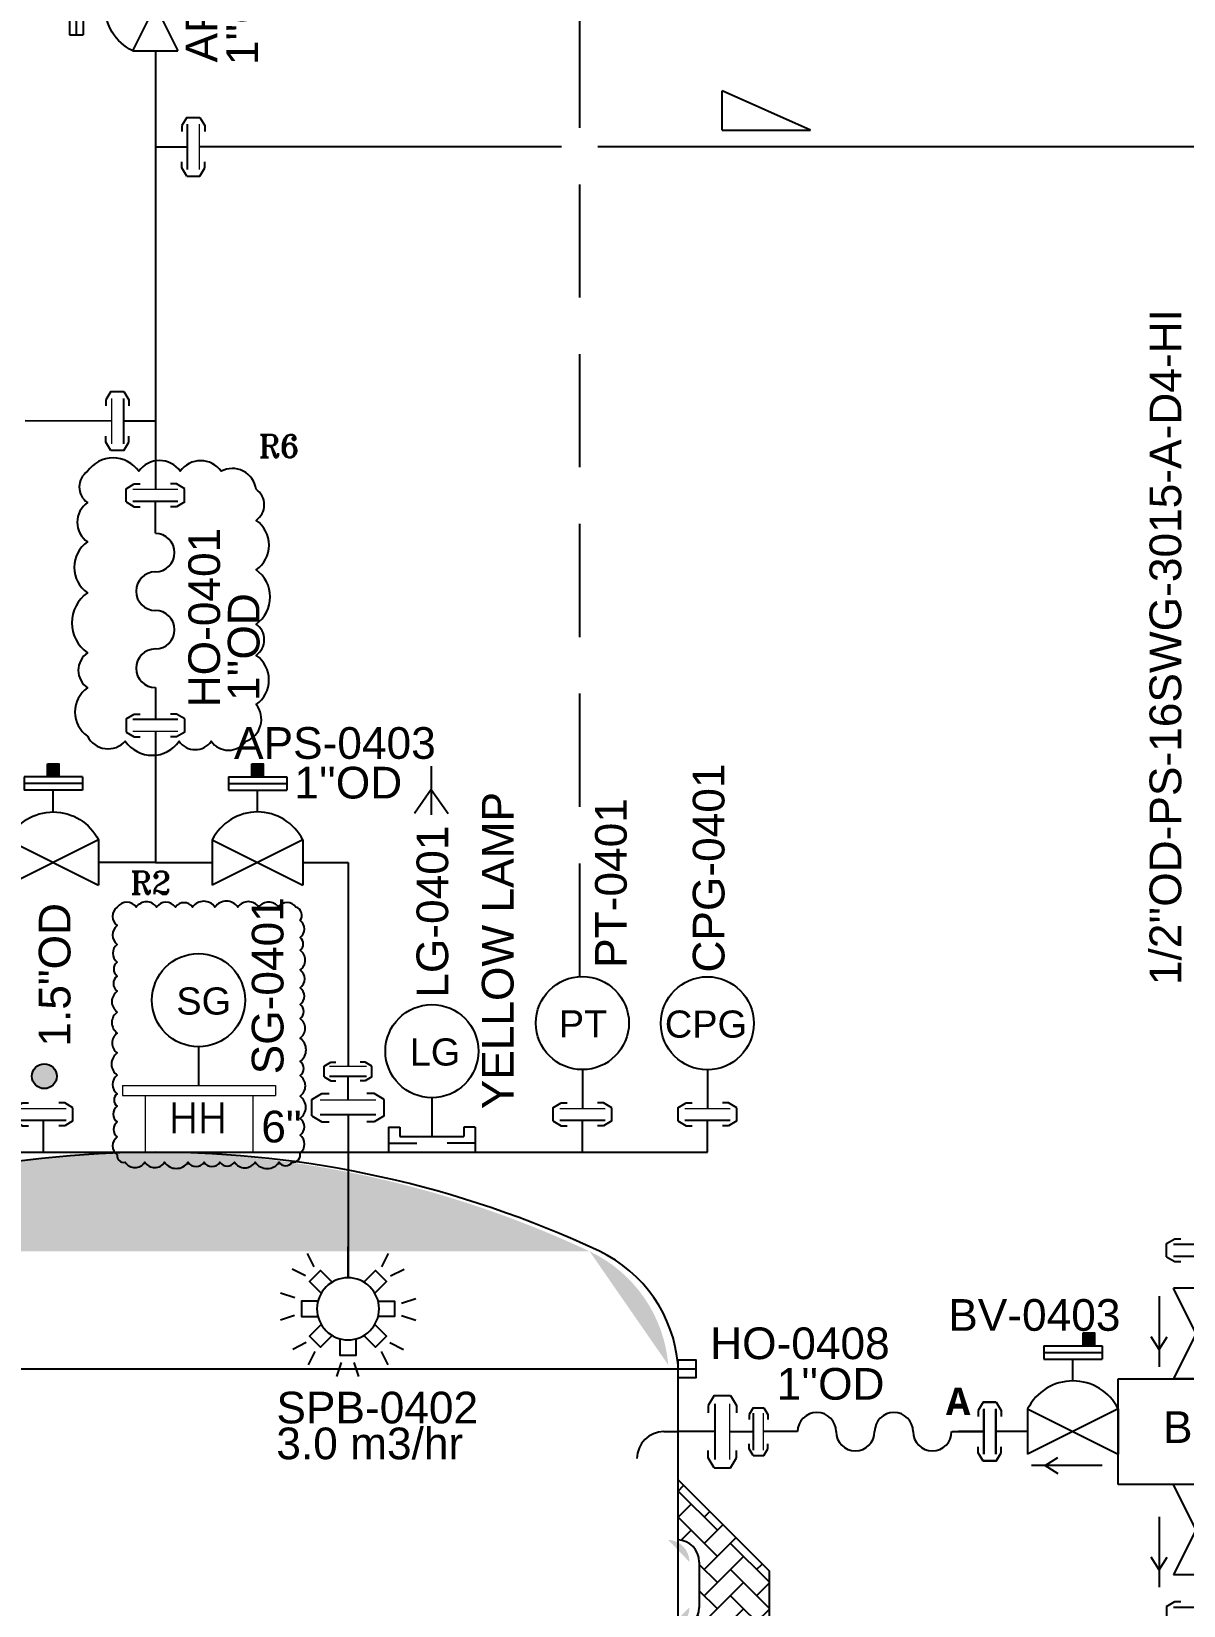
# Model space of a CAD drawing. Header units: millimetres. Extents: x -6754 to 5895, y -4820 to 1016.
# Drawn here: x -1606.6 to -1479.3, y -1649 to -1475.1 of the extents above; entities that cross this region are included whole.
import ezdxf

# ---------------------------------------------------------------- set-up
doc = ezdxf.new("R2010")
doc.units = ezdxf.units.MM
doc.linetypes.add('HIDDEN', pattern=[0.375, 0.25, -0.125])
doc.layers.get('0').update_dxf_attribs({"linetype": 'CONTINUOUS'})
for name, color, linetype in [('A---SIGLD-CONN-EL', 7, 'CONTINUOUS'), ('can_move', 7, 'CONTINUOUS'), ('E---INDID------', 7, 'CONTINUOUS'), ('E---INDID-TEXT-25-35', 2, 'CONTINUOUS'), ('P---MWAYD------', 7, 'CONTINUOUS'), ('P---PEQID------', 7, 'CONTINUOUS'), ('P---PEQID-TEXT-25-35', 2, 'CONTINUOUS'), ('P---PFLGD------', 7, 'CONTINUOUS'), ('P---PHOSD-TEXT-25-35', 2, 'CONTINUOUS'), ('P---PLINB-CHWR045', 7, 'CONTINUOUS'), ('P---PLINB-CIPS114', 7, 'CONTINUOUS'), ('P---PLINB-PRO043', 7, 'CONTINUOUS'), ('P---PLINB-PS098', 7, 'CONTINUOUS'), ('P---PLINB-PS110', 7, 'CONTINUOUS'), ('P---PLINB-PS116', 7, 'CONTINUOUS'), ('P---PLIND-TEXT-25-35', 2, 'CONTINUOUS'), ('P---PVL4D-TEXT-25-35', 2, 'CONTINUOUS'), ('P---PVLSD-TEXT-18-25', 3, 'CONTINUOUS'), ('P---PVLSD-TEXT-25-35', 2, 'CONTINUOUS'), ('P---TANKB-V04', 7, 'CONTINUOUS'), ('VALVE', 6, 'CONTINUOUS')]:
    doc.layers.add(name, color=color, linetype=linetype)
doc.styles.add('ROMANS', font='romans.shx')
doc.styles.add('ROMANT', font='romant.shx')
doc.styles.get("Standard").update_dxf_attribs({"font": 'arial.ttf'})

# ---------------------------------------------------------------- blocks, each defined once
blk = doc.blocks.new('CPG 1')
at = {"color": 0, "linetype": 'ByBlock'}
blk.add_line((2154.07, -1067.18), (2154.07, -1071.45), dxfattribs=at)
blk.add_circle((2154.07, -1062.04), 5.14, dxfattribs=at)
blk.add_text('CPG', height=3, rotation=359.9879, dxfattribs=at).set_placement((2149.37, -1063.63))
blk = doc.blocks.new('phi_158252447930')
at = {"color": 0, "linetype": 'ByBlock'}
blk.add_blockref('CPG 1', (-2154.07, 1071.45), dxfattribs=at)
blk.add_attdef('PLANT_BMK', (1.5, 15.32), '', height=3.2, rotation=90)
at = {"flags": 1}
for tag in ['PHI_CONNECTIONPOINT', 'PHI_INSERTPOINT']:
    blk.add_attdef(tag, (0, 0), '', height=0.1, rotation=269.9879, dxfattribs=at)
blk = doc.blocks.new('rgyjryjyfrjfhjgfgj')
at = {"color": 0, "linetype": 'ByBlock'}
for p, q in [((716.48, 396.87), (717.39, 397.41)), ((717.39, 397.41), (718.05, 397.41)), ((722.07, 397.41), (721.4, 397.41)), ((722.97, 396.87), (722.07, 397.41)), ((722.97, 395.42), (722.97, 396.87)), ((716.48, 395.42), (717.39, 394.88)), ((717.39, 394.88), (718.05, 394.88)), ((722.07, 394.88), (721.4, 394.88)), ((722.97, 395.42), (722.07, 394.88))]:
    blk.add_line(p, q, dxfattribs=at)
at = {"color": 6, "linetype": 'ByBlock'}
blk.add_line((719.73, 391.95), (719.73, 395.48), dxfattribs=at)
at = {"color": 1, "linetype": 'ByBlock', "lineweight": 15}
blk.add_lwpolyline([(717.23, 396.8), (722.23, 396.8)], dxfattribs=at)
at = {"color": 6, "linetype": 'ByBlock'}
blk.add_lwpolyline([(717.23, 395.48), (722.23, 395.48)], dxfattribs=at)
blk = doc.blocks.new('phi_15825218758')
at = {"color": 0, "linetype": 'ByBlock'}
blk.add_line((-3.24, 3.47), (-3.24, 4.92), dxfattribs=at)
blk.add_blockref('rgyjryjyfrjfhjgfgj', (-719.73, -391.95), dxfattribs=at)
at = {"flags": 1}
for p, rotation in [((0, 4.85), 90), ((0, 0), 270)]:
    blk.add_attdef('PHI_CONNECTIONPOINT', p, '', height=0.1, rotation=rotation, dxfattribs=at)
blk = doc.blocks.new('phi_158253606254')
at = {"color": 0, "linetype": 'ByBlock'}
blk.add_line((0, 4.27), (0, 0), dxfattribs=at)
blk.add_circle((0, 9.41), 5.14, dxfattribs=at)
blk.add_text('PT', height=3, rotation=359.9879, dxfattribs=at).set_placement((-2.61, 7.83))
blk.add_attdef('PLANT_BMK', (1.5, 15.32), '', height=3.2, rotation=90)
at = {"flags": 1}
for tag in ['PHI_CONNECTIONPOINT', 'PHI_INSERTPOINT']:
    blk.add_attdef(tag, (0, 0), '', height=0.1, rotation=269.9879, dxfattribs=at)
blk = doc.blocks.new('ADV')
at = {"color": 6}
blk.add_arc((1709.4, 811.99), 5.59, 26.5651, 153.4349, dxfattribs=at)
at = {"layer": 'VALVE'}
for p, q in [((1706.18, 821.46), (1712.63, 821.46)), ((1706.18, 821.46), (1706.18, 819.98)), ((1706.18, 820.72), (1712.63, 820.72)), ((1712.63, 821.46), (1712.63, 819.98)), ((1706.18, 819.98), (1712.63, 819.98)), ((1709.4, 817.58), (1709.4, 819.98)), ((1704.4, 814.49), (1704.4, 809.49)), ((1714.4, 814.49), (1704.4, 809.49)), ((1704.4, 814.49), (1714.4, 809.49)), ((1714.4, 814.49), (1714.4, 809.49))]:
    blk.add_line(p, q, dxfattribs=at)
blk = doc.blocks.new('phi_15863337301')
at = {"color": 0, "linetype": 'ByBlock'}
blk.add_blockref('ADV', (-1709.4, -811.99), dxfattribs=at)
at = {"flags": 1}
blk.add_attdef('PHI_CONNECTIONPOINT', (-5, 0), '', height=0.1, rotation=180, dxfattribs=at)
for tag, p in [('PHI_INSERTPOINT', (0, 0)), ('PHI_CONNECTIONPOINT', (5, 0))]:
    blk.add_attdef(tag, p, '', height=0.1, dxfattribs=at)
for tag, p in [('PRJ_TAG_B', (-8.12, -5.93)), ('DNCALC', (-3.96, -9.44))]:
    blk.add_attdef(tag, p, '', height=2.5)
blk = doc.blocks.new('phi_158624437617')
at = {"color": 0, "linetype": 'ByBlock'}
blk.add_line((-3.24, 3.47), (-3.24, 4.92), dxfattribs=at)
blk.add_blockref('rgyjryjyfrjfhjgfgj', (-719.73, -391.95), dxfattribs=at)
at = {"flags": 1}
for p, rotation in [((0, 4.85), 90), ((0, 0), 270)]:
    blk.add_attdef('PHI_CONNECTIONPOINT', p, '', height=0.1, rotation=rotation, dxfattribs=at)
blk = doc.blocks.new('hhg')
at = {"color": 6}
for centre, start, end in [((385.22, 231.26), 0, 180), ((395.86, 231.26), 0, 180), ((390.54, 231.26), 180, 0), ((401.18, 231.26), 180, 0)]:
    blk.add_arc(centre, 2.66, start, end, dxfattribs=at)
blk = doc.blocks.new('phi_158624461021')
at = {"color": 0, "linetype": 'ByBlock', "xscale": 0.8, "yscale": 0.8, "zscale": 0.8}
blk.add_blockref('hhg', (-306.05, -185.01), dxfattribs=at)
for tag, p, height in [('CODE', (2.57, 8.01), 3.5), ('DN', (4.94, 3.52), 3.5), ('DNCALC', (4.94, 3.52), 2)]:
    blk.add_attdef(tag, p, '', height=height)
at = {"flags": 1}
blk.add_attdef('PHI_CONNECTIONPOINT', (0, 0), '', height=0.08, rotation=180, dxfattribs=at)
blk.add_attdef('PHI_CONNECTIONPOINT', (17.03, 0), '', height=0.08, dxfattribs=at)
blk = doc.blocks.new('jtf')
for p, q in [((183.73, 67.05), (184.47, 67.49)), ((183.73, 65.87), (183.73, 67.05)), ((184.47, 67.49), (185.01, 67.49)), ((188.27, 67.49), (187.73, 67.49)), ((189.01, 67.05), (188.27, 67.49)), ((189.01, 65.87), (189.01, 67.05)), ((183.73, 65.87), (184.47, 65.43)), ((184.47, 65.43), (185.01, 65.43)), ((186.37, 63.29), (186.37, 65.92)), ((188.27, 65.43), (187.73, 65.43)), ((189.01, 65.87), (188.27, 65.43)), ((182.36, 63.37), (183.48, 64.04)), ((182.36, 61.57), (182.36, 63.37)), ((183.48, 64.04), (184.3, 64.04)), ((189.26, 64.04), (188.44, 64.04)), ((190.38, 63.37), (189.26, 64.04)), ((190.38, 61.57), (190.38, 63.37)), ((182.36, 61.57), (183.48, 60.91)), ((183.48, 60.91), (184.3, 60.91)), ((186.37, 61.66), (186.37, 57.54)), ((189.26, 60.91), (188.44, 60.91)), ((190.38, 61.57), (189.26, 60.91))]:
    blk.add_line(p, q)
at = {"color": 6, "lineweight": 15}
for points in [[(184.34, 67), (188.4, 67)], [(183.28, 63.29), (189.46, 63.29)]]:
    blk.add_lwpolyline(points, dxfattribs=at)
at = {"color": 1}
for points in [[(184.34, 65.92), (188.4, 65.92)], [(183.28, 61.66), (189.46, 61.66)]]:
    blk.add_lwpolyline(points, dxfattribs=at)
blk = doc.blocks.new('phi_15862574930')
at = {"color": 0, "linetype": 'ByBlock'}
blk.add_blockref('jtf', (-186.37, -63.29), dxfattribs=at)
at = {"flags": 1}
for p, rotation in [((0, 3.71), 90), ((0, -5.75), 270)]:
    blk.add_attdef('PHI_CONNECTIONPOINT', p, '', height=0.1, rotation=rotation, dxfattribs=at)
for tag, p in [('MPLANT', (3.84, 1.79)), ('CODE', (6.17, -1.71))]:
    blk.add_attdef(tag, p, '', height=2.5)
blk.add_attdef('PHI_INSERTPOINT', (0, 0), '', height=0.1, dxfattribs=at)
blk = doc.blocks.new('2B100D4')
at = {"color": 3}
for points in [[(25.22, 36.77), (25.22, 48.32)], [(12.66, 40.82), (10.14, 45.81)], [(37.78, 40.82), (40.31, 45.81)], [(9.36, 37.55), (4.39, 40)], [(19.36, 35.17), (15.01, 39.51), (10.93, 35.43), (15.27, 31.09)], [(31.09, 35.17), (35.43, 39.51), (39.51, 35.43), (35.17, 31.09)], [(41.09, 37.55), (46.05, 40)], [(45.01, 29.34), (50.33, 31.08)], [(5.31, 27.37), (0, 29.11)], [(14.04, 28.11), (7.9, 28.11), (7.9, 22.33), (14.04, 22.33)], [(36.41, 28.11), (42.55, 28.11), (42.55, 22.33), (36.41, 22.33)], [(5.29, 22.72), (0.04, 20.94)], [(15.27, 19.36), (10.93, 15.01), (15.01, 10.93), (19.36, 15.27)], [(35.17, 19.36), (39.51, 15.01), (35.43, 10.93), (31.09, 15.27)], [(45.16, 22.72), (50.4, 20.94)], [(9.63, 12.66), (4.64, 10.14)], [(22.33, 14.04), (22.33, 7.9), (28.11, 7.9), (28.11, 14.04)], [(40.82, 12.66), (45.81, 10.14)], [(12.89, 9.36), (10.44, 4.39)], [(37.55, 9.36), (40, 4.39)], [(23.07, 5.31), (21.33, 0)], [(27.72, 5.29), (29.5, 0.04)]]:
    blk.add_lwpolyline(points, dxfattribs=at)
blk.add_circle((25.22, 25.22), 11.55, dxfattribs=at)
blk = doc.blocks.new('phi_158253683561')
at = {"color": 0, "linetype": 'ByBlock', "xscale": 0.395994, "yscale": 0.395994, "zscale": 0.395994}
blk.add_blockref('2B100D4', (-9.99, -9.99), dxfattribs=at)
at = {"flags": 1}
blk.add_attdef('PHI_CONNECTIONPOINT', (0, 9.15), '', height=0.1, rotation=90, dxfattribs=at)
blk.add_attdef('PHI_INSERTPOINT', (0, 0), '', height=0.1, dxfattribs=at)
blk.add_attdef('CODE', (-3.68, -15.21), '', height=3)
blk = doc.blocks.new('phi_16766092655')
at = {"color": 0, "linetype": 'ByBlock', "lineweight": 13}
for p, q in [((-8.29, 7.39), (-8.29, 6.28)), ((-8.29, 7.39), (8.62, 7.39)), ((8.62, 7.39), (8.62, 6.28)), ((-5.78, 6.28), (-5.78, 0)), ((6.11, 6.28), (6.11, 0))]:
    blk.add_line(p, q, dxfattribs=at)
blk.add_lwpolyline([(-8.29, 6.28), (8.62, 6.28)], dxfattribs=at)
at = {"color": 0, "linetype": 'ByBlock', "lineweight": 13, "style": 'ROMANS'}
blk.add_text('HH', height=3.41, dxfattribs=at).set_placement((-3.15, 2.1))
at = {"flags": 1}
blk.add_attdef('PHI_CONNECTIONPOINT', (-5.78, 0), '', height=0.1, rotation=180, dxfattribs=at)
for tag in ['PHI_CONNECTIONPOINT', 'PHI_INSERTPOINT']:
    blk.add_attdef(tag, (6.11, 0), '', height=0.1, dxfattribs=at)
blk = doc.blocks.new('DIPLE JACKETED VESSELS')
at = {"linetype": 'ByBlock'}
h = blk.add_hatch(dxfattribs=at)
h.set_pattern_fill('AR-HBONE', color=0, scale=0.020121, style=0)
h.set_pattern_definition([(45, (850689347.6396, 434379032.792), (0, 2.8910109482974), [6.132760338077, -2.044253446026]), (135, (850689349.0851, 434379034.2374), (3e-16, 2.8910109482974), [6.132760338077, -2.044253446026])])
edge = h.paths.add_edge_path()
edge.add_line((-846.73, -1725.95), (-836.67, -1725.95))
edge.add_line((-836.67, -1725.95), (-836.67, -1723.25))
edge.add_arc((-836.59, -1720.81), 2.44, 180.0172, 268.0941, ccw=False)
edge.add_line((-839.03, -1720.81), (-839.03, -1715.8))
edge.add_arc((-836.59, -1715.8), 2.44, 91.9059, 180.0172, ccw=False)
edge.add_line((-836.67, -1713.37), (-836.67, -1709.65))
edge.add_arc((-836.59, -1707.21), 2.44, 180.0172, 268.0941, ccw=False)
edge.add_line((-839.03, -1707.21), (-839.03, -1702.21))
edge.add_arc((-836.59, -1702.21), 2.44, 91.9059, 180.0172, ccw=False)
edge.add_line((-836.67, -1699.77), (-836.67, -1696.05))
edge.add_arc((-836.59, -1693.62), 2.44, 180.0172, 268.0941, ccw=False)
edge.add_line((-839.03, -1693.62), (-839.03, -1688.61))
edge.add_arc((-836.59, -1688.61), 2.44, 91.9059, 180.0172, ccw=False)
edge.add_line((-836.67, -1686.17), (-836.67, -1679.53))
edge.add_line((-836.67, -1679.53), (-846.73, -1689.59))
edge.add_line((-846.73, -1689.59), (-846.73, -1725.95))
h = blk.add_hatch(dxfattribs=at)
h.set_pattern_fill('AR-HBONE', color=0, scale=0.0201206, style=0)
h.paths.add_polyline_path([(-711.11, -1689.59), (-721.16, -1679.54), (-721.16, -1686.17, -0.402562), (-718.82, -1688.61), (-718.82, -1693.62, -0.40271), (-721.16, -1696.05), (-721.16, -1699.77, -0.402562), (-718.82, -1702.2), (-718.82, -1707.21, -0.40271), (-721.16, -1709.65), (-721.16, -1713.37, -0.402562), (-718.82, -1715.8), (-718.82, -1720.81, -0.40271), (-721.16, -1723.25), (-721.16, -1726.96, -0.402562), (-718.82, -1729.4), (-718.82, -1734.41, -0.40271), (-721.16, -1736.84), (-721.16, -1740.56, -0.402562), (-718.82, -1743), (-718.82, -1748.01, -0.40271), (-721.16, -1750.44), (-721.16, -1754.16, -0.402562), (-718.82, -1756.59), (-718.82, -1761.6, -0.40271), (-721.16, -1764.04), (-721.16, -1767.76, -0.40443), (-718.8, -1770.19), (-718.8, -1775.2, -0.404822), (-721.16, -1777.64, -0.026538), (-721.28, -1779.23, -0.404399), (-720, -1782.37), (-721.86, -1787.02, -0.495835), (-725.6, -1788.05, -0.050753), (-727.98, -1789.98, -0.018613), (-728.94, -1790.56, -0.01039), (-729.54, -1790.88, -0.404035), (-730.87, -1793.99), (-735.48, -1795.93, -0.403339), (-738.64, -1794.71, -0.004219), (-740.47, -1795.38, -0.002133), (-741.4, -1795.7, -0.003162), (-742.79, -1796.17), (-736.7, -1804.83, -0.034291), (-733, -1803.44, 0.075492), (-722.23, -1798.36, 0.122495), (-714.08, -1789.35, 0.123519), (-711.11, -1777.48)])
h = blk.add_hatch(dxfattribs=at)
h.set_pattern_fill('AR-HBONE', color=0, scale=0.020121, style=0)
h.set_pattern_definition([(45, (850689347.6552, 434379054.2007), (0, 2.8910109482974), [6.132760338077, -2.044253446026]), (135, (850689349.1007, 434379055.6462), (3e-16, 2.8910109482974), [6.132760338077, -2.044253446026])])
edge = h.paths.add_edge_path()
edge.add_arc((-835.55, -1781.47), 2.44, 113.7652, 201.841, ccw=False)
edge.add_arc((-821.56, -1777.36), 15.09, 180.4721, 187.1417, ccw=False)
edge.add_line((-836.65, -1777.48), (-836.65, -1777.48))
edge.add_line((-836.65, -1777.48), (-846.71, -1777.48))
edge.add_arc((-821.56, -1777.48), 25.15, 180, 243.1534)
edge.add_arc((-817.9, -1771.66), 32, 242.0152, 248.5951)
edge.add_arc((-778.89, -1686.59), 125.55, 246.1876, 249.4688)
edge.add_arc((-778.88, -1686.59), 125.56, 249.4688, 250.3466)
edge.add_line((-821.11, -1804.83), (-815.03, -1796.17))
edge.add_arc((-778.91, -1686.47), 115.49, 248.6089, 251.7749, ccw=False)
edge.add_arc((-790.43, -1717.29), 82.59, 248.2545, 249.6338)
edge.add_arc((-821.38, -1793.69), 2.44, 247.1815, 334.9168, ccw=False)
edge.add_line((-822.33, -1795.93), (-826.95, -1793.99))
edge.add_arc((-826, -1791.74), 2.44, 159.0874, 247.1617, ccw=False)
edge.add_arc((-821.56, -1777.36), 15.09, 243.5832, 244.8587)
edge.add_arc((-778.91, -1686.47), 115.49, 244.8587, 245.3637)
edge.add_arc((-810, -1755.75), 39.57, 239.8881, 244.4657, ccw=False)
edge.add_arc((-821.56, -1777.36), 15.09, 225.1231, 236.7102, ccw=False)
edge.add_arc((-833.69, -1786.11), 2.44, 201.8533, 307.3424, ccw=False)
edge.add_line((-835.95, -1787.02), (-837.82, -1782.37))
at = {"color": 0, "linetype": 'ByBlock'}
for p, q in [((-836.65, -1667.26), (-836.65, -1777.36)), ((-846.73, -1689.59), (-836.67, -1679.53)), ((-846.73, -1689.59), (-846.73, -1725.95)), ((-839.03, -1688.61), (-839.03, -1693.62)), ((-718.82, -1688.61), (-718.82, -1693.62)), ((-839.03, -1702.21), (-839.03, -1707.21)), ((-718.82, -1702.21), (-718.82, -1707.21)), ((-839.03, -1715.8), (-839.03, -1720.81)), ((-718.82, -1715.8), (-718.82, -1720.81)), ((-846.73, -1725.95), (-836.67, -1725.95)), ((-718.82, -1729.4), (-718.82, -1734.41)), ((-718.82, -1743), (-718.82, -1748.01)), ((-718.82, -1756.59), (-718.82, -1761.6)), ((-718.8, -1770.19), (-718.8, -1775.2)), ((-846.71, -1777.48), (-836.65, -1777.48)), ((-837.82, -1782.37), (-835.95, -1787.02)), ((-720, -1782.37), (-721.86, -1787.02)), ((-826.95, -1793.99), (-822.33, -1795.93)), ((-730.87, -1793.99), (-735.48, -1795.93)), ((-815.03, -1796.17), (-821.11, -1804.83)), ((-742.79, -1796.17), (-736.7, -1804.83))]:
    blk.add_line(p, q, dxfattribs=at)
for p, q in [((-721.16, -1777.36), (-721.16, -1666.84)), ((-721.16, -1679.54), (-711.11, -1689.59)), ((-721.16, -1777.36), (-721.16, -1679.54)), ((-711.11, -1689.59), (-711.11, -1777.48)), ((-736.7, -1804.83), (-742.79, -1796.17))]:
    blk.add_line(p, q)
for centre, radius, start, end in [((-778.92, -1758.84), 115.49, 64.8588, 115.1413), ((-821.58, -1667.95), 15.09, 115.1413, 177.3924), ((-736.4, -1668.11), 15.29, 4.782, 64.66), ((-836.59, -1688.61), 2.44, 91.9059, 180.0018), ((-721.26, -1688.61), 2.44, 359.9982, 88.0941), ((-836.59, -1693.62), 2.44, 179.9982, 268.0941), ((-721.26, -1693.62), 2.44, 271.9059, 0.0018), ((-836.59, -1702.21), 2.44, 91.9059, 180.0018), ((-721.26, -1702.21), 2.44, 359.9982, 88.0941), ((-836.59, -1707.21), 2.44, 179.9982, 268.0941), ((-721.26, -1707.21), 2.44, 271.9059, 0.0018), ((-836.59, -1715.8), 2.44, 91.9059, 180.0018), ((-721.26, -1715.8), 2.44, 359.9982, 88.0941), ((-836.59, -1720.81), 2.44, 179.9982, 268.0941), ((-721.26, -1720.81), 2.44, 271.9059, 0.0018), ((-721.26, -1729.4), 2.44, 359.9982, 88.0941), ((-721.26, -1734.41), 2.44, 271.9059, 0.0018), ((-721.26, -1743), 2.44, 359.9982, 88.0941), ((-721.26, -1748.01), 2.44, 271.9059, 0.0018), ((-721.26, -1756.59), 2.44, 359.9982, 88.0941), ((-721.26, -1761.6), 2.44, 271.9059, 0.0018), ((-721.24, -1770.19), 2.44, 359.9982, 88.0941), ((-721.24, -1775.2), 2.44, 271.8434, 0.0018), ((-821.56, -1777.48), 25.15, 180, 244.8587), ((-821.56, -1777.36), 15.09, 180, 244.8587), ((-736.25, -1777.36), 15.09, 295.1412, 0), ((-736.25, -1777.36), 15.09, 295.1413, 0), ((-835.55, -1781.47), 2.44, 113.7652, 201.8611), ((-722.26, -1781.47), 2.44, 338.1389, 66.2348), ((-833.69, -1786.11), 2.44, 201.8575, 307.3424), ((-724.12, -1786.11), 2.44, 232.6576, 338.1425), ((-826, -1791.74), 2.44, 158.3029, 247.1833), ((-731.81, -1791.74), 2.44, 292.8167, 21.6971), ((-778.91, -1686.47), 115.49, 244.8587, 295.1412), ((-821.38, -1793.69), 2.44, 247.1797, 335.046), ((-736.43, -1793.69), 2.44, 204.954, 292.8203), ((-778.89, -1686.59), 125.55, 244.8587, 250.3466)]:
    blk.add_arc(centre, radius, start, end, dxfattribs=at)
for centre, radius, start, end in [((-736.26, -1777.36), 15.1, 340.5716, 355.2711), ((-765.66, -1776.15), 44.52, 356.8399, 358.4412), ((-736.25, -1777.49), 25.14, 331.8398, 0.0056), ((-736.25, -1777.36), 15.1, 324.1467, 340.5654), ((-736.26, -1777.35), 15.1, 314.88, 324.1412), ((-736.25, -1777.36), 15.09, 303.255, 314.8768), ((-736.88, -1776.31), 16.31, 293.3966, 303.0951), ((-736.26, -1777.48), 25.16, 303.9052, 331.8398), ((-757.13, -1739.02), 58.62, 290.8049, 294.2148), ((-778.91, -1686.47), 115.49, 293.3751, 294.8316), ((-778.91, -1686.47), 115.49, 290.4046, 291.6446), ((-778.83, -1686.68), 115.26, 288.2232, 289.4382), ((-778.91, -1686.47), 115.49, 289.4377, 290.4046), ((-744.36, -1765.43), 39.68, 286.6364, 303.9052), ((-724.75, -1831.06), 28.82, 106.6364, 114.4922)]:
    blk.add_arc(centre, radius, start, end)
blk = doc.blocks.new('phi_16778223897')
at = {"color": 0, "linetype": 'ByBlock'}
blk.add_blockref('DIPLE JACKETED VESSELS', (778.92, 1643.35), dxfattribs=at)
at = {"flags": 1}
for tag, p in [('PHI_INSERTPOINT', (0, 0)), ('PHI_CONNECTIONPOINT', (0, 0)), ('PHI_CONNECTIONPOINT', (0.02, -158.61))]:
    blk.add_attdef(tag, p, '', height=0.1, rotation=270, dxfattribs=at)
for tag, p in [('P_NAME', (-9.75, -51.54)), ('USER1', (-6.65, -57.39)), ('USER2', (-6.65, -61.51)), ('USER3', (-6.65, -65.73)), ('USER4', (-6.65, -69.85)), ('CODE', (-6.15, -75.89)), ('CAPACITY_PJ', (-9.43, -80.03))]:
    blk.add_attdef(tag, p, '', height=3.5)
blk = doc.blocks.new('4way')
at = {"layer": 'VALVE', "color": 5}
for p, q in [((1278.58, 1201.46), (1279.48, 1202)), ((1278.58, 1200.01), (1278.58, 1201.46)), ((1279.48, 1202), (1280.15, 1202)), ((1284.16, 1202), (1283.5, 1202)), ((1285.07, 1201.46), (1284.16, 1202)), ((1285.07, 1200.01), (1285.07, 1201.46)), ((1278.58, 1200.01), (1279.48, 1199.47)), ((1281.82, 1196.54), (1281.82, 1200.07)), ((1285.07, 1200.01), (1284.16, 1199.47)), ((1279.48, 1199.47), (1280.15, 1199.47)), ((1284.16, 1199.47), (1283.5, 1199.47)), ((1284.32, 1196.54), (1279.32, 1196.54)), ((1284.32, 1196.54), (1279.32, 1186.54)), ((1284.32, 1186.54), (1279.32, 1196.54)), ((1289.81, 1188.31), (1289.81, 1194.77)), ((1291.29, 1194.77), (1289.81, 1194.77)), ((1290.55, 1188.31), (1290.55, 1194.77)), ((1291.29, 1188.31), (1291.29, 1194.77)), ((1287.41, 1191.54), (1289.81, 1191.54)), ((1264.99, 1190.16), (1271.45, 1190.16)), ((1264.99, 1190.16), (1264.99, 1188.68)), ((1264.99, 1189.42), (1271.45, 1189.42)), ((1271.45, 1190.16), (1271.45, 1188.68)), ((1298.65, 1190.16), (1292.19, 1190.16)), ((1292.19, 1190.16), (1292.19, 1188.68)), ((1298.65, 1189.42), (1292.19, 1189.42)), ((1298.65, 1190.16), (1298.65, 1188.68)), ((1264.99, 1188.68), (1271.45, 1188.68)), ((1268.22, 1186.29), (1268.22, 1188.68)), ((1291.29, 1188.31), (1289.81, 1188.31)), ((1298.65, 1188.68), (1292.19, 1188.68)), ((1295.42, 1186.29), (1295.42, 1188.68)), ((1273.22, 1174.86), (1273.22, 1186.54)), ((1273.22, 1186.54), (1290.42, 1186.54)), ((1284.32, 1186.54), (1279.32, 1186.54)), ((1290.42, 1186.54), (1290.42, 1174.86)), ((1258.3, 1183.94), (1257.76, 1183.04)), ((1257.76, 1183.04), (1257.76, 1182.37)), ((1259.75, 1183.94), (1258.3, 1183.94)), ((1259.75, 1183.94), (1260.29, 1183.04)), ((1260.29, 1183.04), (1260.29, 1182.37)), ((1263.22, 1183.2), (1263.22, 1178.2)), ((1273.22, 1183.2), (1263.22, 1178.2)), ((1263.22, 1183.2), (1273.22, 1178.2)), ((1273.22, 1183.2), (1273.22, 1178.2)), ((1290.42, 1183.2), (1290.42, 1178.2)), ((1290.42, 1183.2), (1300.42, 1178.2)), ((1300.42, 1183.2), (1290.42, 1178.2)), ((1300.42, 1183.2), (1300.42, 1178.2)), ((1303.89, 1183.94), (1303.35, 1183.04)), ((1303.35, 1183.04), (1303.35, 1182.37)), ((1303.89, 1183.94), (1305.34, 1183.94)), ((1305.34, 1183.94), (1305.88, 1183.04)), ((1305.88, 1183.04), (1305.88, 1182.37)), ((1263.22, 1180.7), (1259.69, 1180.7)), ((1300.42, 1180.7), (1303.96, 1180.7)), ((1257.76, 1178.36), (1257.76, 1179.02)), ((1260.29, 1178.36), (1260.29, 1179.02)), ((1303.35, 1178.36), (1303.35, 1179.02)), ((1305.88, 1178.36), (1305.88, 1179.02)), ((1258.3, 1177.45), (1257.76, 1178.36)), ((1259.75, 1177.45), (1258.3, 1177.45)), ((1259.75, 1177.45), (1260.29, 1178.36)), ((1303.89, 1177.45), (1303.35, 1178.36)), ((1303.89, 1177.45), (1305.34, 1177.45)), ((1305.34, 1177.45), (1305.88, 1178.36)), ((1290.42, 1174.86), (1273.22, 1174.86)), ((1284.32, 1174.86), (1279.32, 1174.86)), ((1284.32, 1164.86), (1279.32, 1174.86)), ((1284.32, 1174.86), (1279.32, 1164.86)), ((1289.81, 1173.09), (1289.81, 1166.63)), ((1291.29, 1173.09), (1289.81, 1173.09)), ((1290.55, 1173.09), (1290.55, 1166.63)), ((1291.29, 1173.09), (1291.29, 1166.63)), ((1287.41, 1169.86), (1289.81, 1169.86)), ((1291.29, 1166.63), (1289.81, 1166.63)), ((1284.32, 1164.86), (1279.32, 1164.86)), ((1281.82, 1164.86), (1281.82, 1161.32)), ((1278.58, 1161.39), (1279.48, 1161.93)), ((1279.48, 1161.93), (1280.15, 1161.93)), ((1284.16, 1161.93), (1283.5, 1161.93)), ((1285.07, 1161.39), (1284.16, 1161.93)), ((1278.58, 1161.39), (1278.58, 1159.94)), ((1278.58, 1159.94), (1279.48, 1159.4)), ((1285.07, 1159.94), (1284.16, 1159.4)), ((1285.07, 1161.39), (1285.07, 1159.94)), ((1279.48, 1159.4), (1280.15, 1159.4)), ((1284.16, 1159.4), (1283.5, 1159.4))]:
    blk.add_line(p, q, dxfattribs=at)
for points in [[(1279.32, 1201.39), (1284.32, 1201.39)], [(1279.32, 1200.07), (1284.32, 1200.07)], [(1258.37, 1183.2), (1258.37, 1178.2)], [(1259.69, 1183.2), (1259.69, 1178.2)], [(1303.96, 1183.2), (1303.96, 1178.2)], [(1305.28, 1183.2), (1305.28, 1178.2)], [(1279.32, 1161.32), (1284.32, 1161.32)], [(1279.32, 1160), (1284.32, 1160)]]:
    blk.add_lwpolyline(points, dxfattribs=at)
for centre, start, end in [((1281.82, 1191.54), 296.5651, 63.4349), ((1268.22, 1180.7), 26.5651, 153.4349), ((1295.42, 1180.7), 26.5651, 153.4349), ((1281.82, 1169.86), 296.5651, 63.4349)]:
    blk.add_arc(centre, 5.59, start, end, dxfattribs=at)
blk = doc.blocks.new('phi_16763073450')
at = {"color": 0, "linetype": 'ByBlock'}
blk.add_line((-23.45, -20.69), (-26.25, -20.69), dxfattribs=at)
blk.add_blockref('4way', (-1281.82, -1201.39), dxfattribs=at)
at = {"flags": 1}
for p in [(0, 0), (0, -41.39)]:
    blk.add_attdef('PHI_CONNECTIONPOINT', p, '', height=0.1, rotation=270, dxfattribs=at)
for tag, p, height in [('P_NAME', (-12.2, -21.94), 3), ('CODE', (-20.27, -30.54), 3.5), ('DNCALC', (-23.64, -34.7), 3.5)]:
    blk.add_attdef(tag, p, '', height=height)
for tag, p in [('PHI_CONNECTIONPOINT', (-23.45, -20.69)), ('PHI_CONNECTIONPOINT', (23.45, -20.69)), ('PHI_INSERTPOINT', (23.45, -20.69))]:
    blk.add_attdef(tag, p, '', height=0.1, dxfattribs=at)
blk = doc.blocks.new('vdv')
at = {"layer": 'VALVE'}
for p, q in [((180.81, 66.58), (180.81, 63.12)), ((180.81, 66.58), (182.38, 66.58)), ((182.38, 66.58), (182.38, 65.31)), ((182.38, 65.31), (191.2, 65.31)), ((191.2, 66.58), (191.2, 65.31)), ((192.77, 66.58), (191.2, 66.58)), ((192.77, 66.58), (192.77, 63.12)), ((180.81, 64.35), (184.71, 64.35)), ((180.81, 63.12), (192.77, 63.12)), ((192.77, 64.35), (188.88, 64.35))]:
    blk.add_line(p, q, dxfattribs=at)
blk = doc.blocks.new('phi_158252559339')
at = {"color": 0, "linetype": 'ByBlock'}
blk.add_blockref('vdv', (-186.79, -65.31), dxfattribs=at)
for tag, p in [('MPLANT', (1.75, 10.39)), ('CODE', (4.08, 6.89)), ('DN', (5.19, 3.78))]:
    blk.add_attdef(tag, p, '', height=2.5)
at = {"flags": 1}
for p, rotation in [((0, 0, 2.5), 90), ((0, -2.19), 270)]:
    blk.add_attdef('PHI_CONNECTIONPOINT', p, '', height=0.1, rotation=rotation, dxfattribs=at)
blk.add_attdef('PHI_INSERTPOINT', (0, 0), '', height=0.1, dxfattribs=at)
blk = doc.blocks.new('phi_16763051257')
at = {"color": 0, "linetype": 'ByBlock'}
blk.add_line((0, 4.27), (0, 0), dxfattribs=at)
blk.add_circle((0, 9.41), 5.14, dxfattribs=at)
blk.add_text('LG', height=3, dxfattribs=at).set_placement((-2.45, 7.82))
at = {"color": 7}
blk.add_attdef('DEVICE', (1.8, 15.31), '', height=3.5, rotation=90, dxfattribs=at)
at = {"flags": 1}
for tag in ['PHI_CONNECTIONPOINT', 'PHI_INSERTPOINT']:
    blk.add_attdef(tag, (0, 0), '', height=0.1, rotation=270, dxfattribs=at)
blk = doc.blocks.new('A$C66D9105F')
at = {"color": 5}
for p, q in [((0, 0), (0, 4.35)), ((9.77, 0), (0, 4.35)), ((0, 0), (9.77, 0))]:
    blk.add_line(p, q, dxfattribs=at)
blk = doc.blocks.new('phi_16765199690')
at = {"color": 0, "linetype": 'ByBlock'}
blk.add_blockref('ADV', (-1709.4, -811.99), dxfattribs=at)
at = {"flags": 1}
blk.add_attdef('PHI_CONNECTIONPOINT', (-5, 0), '', height=0.1, rotation=180, dxfattribs=at)
for tag, p in [('PHI_INSERTPOINT', (0, 0)), ('PHI_CONNECTIONPOINT', (5, 0))]:
    blk.add_attdef(tag, p, '', height=0.1, dxfattribs=at)
at = {"color": 7}
for tag, p in [('PRJ_TAG_B', (-12.54, -6.47)), ('DNCALC', (-8.39, -11.88))]:
    blk.add_attdef(tag, p, '', height=3.5, dxfattribs=at)
blk = doc.blocks.new('phi_16763051035')
at = {"color": 0, "linetype": 'ByBlock'}
blk.add_line((0, 4.27), (0, 0), dxfattribs=at)
blk.add_circle((0, 9.41), 5.14, dxfattribs=at)
blk.add_text('SG', height=3, dxfattribs=at).set_placement((-2.45, 7.82))
at = {"color": 7}
blk.add_attdef('DEVICE', (1.49, 15.52), '', height=3.5, rotation=90, dxfattribs=at)
at = {"flags": 1}
for tag in ['PHI_CONNECTIONPOINT', 'PHI_INSERTPOINT']:
    blk.add_attdef(tag, (0, 0), '', height=0.1, rotation=270, dxfattribs=at)

msp = doc.modelspace()

# ---------------------------------------------------------------- hatches: boundary and pattern name
h = msp.add_hatch(color=1)
h.dxf.hatch_style = 1
h.paths.add_polyline_path([(-1603.55, -1557.43), (-1603.55, -1555.98), (-1604.79, -1555.98), (-1604.79, -1557.43)])
h = msp.add_hatch(color=1)
h.dxf.hatch_style = 1
h.paths.add_polyline_path([(-1580.98, -1557.43), (-1580.98, -1555.98), (-1582.22, -1555.98), (-1582.22, -1557.43)])
h = msp.add_hatch(color=256)
h.dxf.hatch_style = 1
h.paths.add_polyline_path([(-1606.53, -1590.49, 1), (-1603.8, -1590.49, 1)])
h = msp.add_hatch(color=1)
h.dxf.hatch_style = 1
h.paths.add_polyline_path([(-1584.74, -1690.76, 1), (-1601.39, -1690.76, 1)])
h.paths.add_polyline_path([(-1612.04, -1668.14), (-1545.07, -1668.14), (-1545.07, -1659.88), (-1612.04, -1659.88)], flags=9)
h.paths.add_polyline_path([(-1611.18, -1661.75), (-1578.1, -1661.75), (-1578.1, -1653.49), (-1611.18, -1653.49)], flags=9)
h.paths.add_polyline_path([(-1611.18, -1656.38), (-1577.13, -1656.38), (-1577.13, -1648.12), (-1611.18, -1648.12)], flags=9)
h.paths.add_polyline_path([(-1598.76, -1694.09), (-1586.18, -1694.09), (-1586.18, -1687.66), (-1598.76, -1687.66)], flags=24)
h.paths.add_polyline_path([(-1631.55, -1647.55), (-1545.85, -1647.55), (-1545.85, -1641.25), (-1631.55, -1641.25)], flags=9)
edge = h.paths.add_edge_path()
edge.add_arc((-1593.96, -1642), 115.49, 244.8587, 295.1412)
edge = h.paths.add_edge_path()
edge.add_arc((-1551.3, -1732.89), 15.09, 295.1412, 360)
edge = h.paths.add_edge_path()
edge.add_arc((-1636.62, -1732.89), 15.09, 180, 244.8587)
edge = h.paths.add_edge_path()
edge.add_line((-1651.71, -1622.8), (-1651.71, -1732.89))
edge = h.paths.add_edge_path()
edge.add_line((-1661.78, -1645.12), (-1661.78, -1681.49))
edge = h.paths.add_edge_path()
edge.add_line((-1661.78, -1645.12), (-1651.72, -1635.06))
edge = h.paths.add_edge_path()
edge.add_line((-1661.78, -1681.49), (-1651.72, -1681.49))
edge = h.paths.add_edge_path()
edge.add_arc((-1651.64, -1644.14), 2.44, 91.9059, 180.0018)
edge = h.paths.add_edge_path()
edge.add_line((-1654.08, -1644.14), (-1654.08, -1649.15))
edge = h.paths.add_edge_path()
edge.add_arc((-1651.64, -1649.15), 2.44, 179.9982, 268.0941)
edge = h.paths.add_edge_path()
edge.add_arc((-1651.64, -1657.74), 2.44, 91.9059, 180.0018)
edge = h.paths.add_edge_path()
edge.add_line((-1654.08, -1657.74), (-1654.08, -1662.75))
edge = h.paths.add_edge_path()
edge.add_arc((-1651.64, -1662.75), 2.44, 179.9982, 268.0941)
edge = h.paths.add_edge_path()
edge.add_arc((-1651.64, -1671.34), 2.44, 91.9059, 180.0018)
edge = h.paths.add_edge_path()
edge.add_line((-1654.08, -1671.34), (-1654.08, -1676.35))
edge = h.paths.add_edge_path()
edge.add_arc((-1651.64, -1676.35), 2.44, 179.9982, 268.0941)
edge = h.paths.add_edge_path()
edge.add_arc((-1593.94, -1642.13), 125.55, 244.8587, 250.3466)
edge = h.paths.add_edge_path()
edge.add_line((-1630.08, -1751.7), (-1636.17, -1760.37))
edge = h.paths.add_edge_path()
edge.add_arc((-1636.61, -1733.02), 25.15, 180, 244.8587)
edge = h.paths.add_edge_path(flags=16)
edge.add_arc((-1650.61, -1737), 2.44, 113.7652, 201.8611)
edge = h.paths.add_edge_path(flags=16)
edge.add_line((-1652.87, -1737.91), (-1651.01, -1742.56))
edge = h.paths.add_edge_path(flags=16)
edge.add_arc((-1648.74, -1741.65), 2.44, 201.8575, 307.3424)
edge = h.paths.add_edge_path()
edge.add_arc((-1641.05, -1747.28), 2.44, 158.3029, 247.1833)
edge = h.paths.add_edge_path(flags=17)
edge.add_line((-1642, -1749.53), (-1637.38, -1751.47))
edge = h.paths.add_edge_path(flags=17)
edge.add_arc((-1636.44, -1749.22), 2.44, 247.1797, 335.046)
edge = h.paths.add_edge_path()
edge.add_line((-1661.76, -1733.02), (-1651.71, -1733.02))
edge = h.paths.add_edge_path()
edge.add_arc((-1593.98, -1714.38), 115.49, 64.8588, 115.1413)
edge = h.paths.add_edge_path()
edge.add_arc((-1551.45, -1623.65), 15.29, 4.782, 64.66)
edge = h.paths.add_edge_path()
edge.add_arc((-1636.63, -1623.49), 15.09, 115.1413, 177.3924)
edge = h.paths.add_edge_path()
edge.add_line((-1536.21, -1732.89), (-1536.21, -1622.37))
edge = h.paths.add_edge_path()
edge.add_line((-1526.17, -1645.12), (-1526.17, -1692.49))
edge = h.paths.add_edge_path()
edge.add_line((-1526.17, -1645.12), (-1536.23, -1635.06))
edge = h.paths.add_edge_path()
edge.add_line((-1526.17, -1692.49), (-1536.23, -1692.49))
edge = h.paths.add_edge_path()
edge.add_arc((-1536.31, -1644.14), 2.44, 359.9982, 448.0941)
edge = h.paths.add_edge_path()
edge.add_line((-1533.87, -1644.14), (-1533.87, -1649.15))
edge = h.paths.add_edge_path()
edge.add_arc((-1536.31, -1649.15), 2.44, 271.9059, 360.0018)
edge = h.paths.add_edge_path()
edge.add_arc((-1536.31, -1657.74), 2.44, 359.9982, 448.0941)
edge = h.paths.add_edge_path()
edge.add_line((-1533.87, -1657.74), (-1533.87, -1662.75))
edge = h.paths.add_edge_path()
edge.add_arc((-1536.31, -1662.75), 2.44, 271.9059, 360.0018)
edge = h.paths.add_edge_path()
edge.add_arc((-1536.31, -1671.34), 2.44, 359.9982, 448.0941)
edge = h.paths.add_edge_path()
edge.add_line((-1533.87, -1671.34), (-1533.87, -1676.35))
edge = h.paths.add_edge_path()
edge.add_arc((-1536.31, -1676.35), 2.44, 271.9059, 360.0018)
edge = h.paths.add_edge_path()
edge.add_arc((-1536.31, -1684.94), 2.44, 359.9982, 448.0941)
edge = h.paths.add_edge_path()
edge.add_line((-1533.87, -1684.94), (-1533.87, -1689.95))
edge = h.paths.add_edge_path()
edge.add_arc((-1536.31, -1689.95), 2.44, 271.9059, 360.0018)
h = msp.add_hatch(color=1)
h.dxf.hatch_style = 1
h.paths.add_polyline_path([(-1489.13, -1620.29), (-1489.13, -1618.84), (-1490.36, -1618.84), (-1490.36, -1620.29)])

# ---------------------------------------------------------------- linework, layer by layer
for p, q in [((-1562.4, -1556.25), (-1562.4, -1561.6)), ((-1562.4, -1558.82), (-1564.27, -1561.48)), ((-1562.4, -1558.82), (-1560.53, -1561.48)), ((-1683.62, -1598.89), (-1531.89, -1598.89)), ((-1571.6, -1598.89), (-1571.6, -1612.75)), ((-1536.69, -1629.75), (-1535.15, -1629.75))]:
    msp.add_line(p, q)
at = {"color": 8}
msp.add_line((-1652.59, -1622.8), (-1533.15, -1622.8), dxfattribs=at)
at = {"color": 6}
msp.add_line((-1521.92, -1629.75), (-1525.7, -1629.75), dxfattribs=at)
at = {"color": 1}
for points in [[(-1600.39, -1523.67, 0.520567), (-1600.39, -1527.13, 0.520567), (-1600.39, -1531.46, 0.520567), (-1600.39, -1537.1, 0.520567), (-1600.39, -1543.71, 0.520567), (-1600.39, -1547.59, 0.520567), (-1600.39, -1552.93, 0.520567), (-1596.21, -1553.49, 0.520567), (-1590.26, -1553.49, 0.520567), (-1586.71, -1553.49, 0.520567), (-1582.9, -1553.49, 0.520567), (-1581.75, -1549.43, 0.520567), (-1581.75, -1544, 0.520567), (-1581.75, -1540.54, 0.520567), (-1581.75, -1534.56, 0.520567), (-1581.75, -1529.09, 0.520567), (-1581.75, -1525.65, 0.520567), (-1585.63, -1523.67, 0.520567), (-1590.13, -1523.67, 0.520567), (-1594.72, -1523.67, 0.520567)], [(-1597.09, -1571.81, 0.520567), (-1597.09, -1573.85, 0.520567), (-1597.09, -1575.93, 0.520567), (-1597.09, -1577.88, 0.520567), (-1597.09, -1579.42, 0.520567), (-1597.09, -1581.1, 0.520567), (-1597.09, -1583.4, 0.520567), (-1597.09, -1585.72, 0.520567), (-1597.09, -1587.92, 0.520567), (-1597.09, -1590.38, 0.520567), (-1597.09, -1592.42, 0.520567), (-1597.09, -1593.81, 0.520567), (-1597.09, -1595.54, 0.520567), (-1597.09, -1597.2, 0.520567), (-1597.09, -1599.18, 0.520567), (-1596.23, -1600, 0.520567), (-1594.04, -1600, 0.520567), (-1591.86, -1600, 0.520567), (-1589.27, -1600, 0.520567), (-1587.51, -1600, 0.520567), (-1585.75, -1600, 0.520567), (-1584.16, -1600, 0.520567), (-1581.85, -1600, 0.520567), (-1579.21, -1600, 0.520567), (-1577.79, -1600, 0.520567), (-1576.9, -1598.96, 0.520567), (-1576.9, -1597.01, 0.520567), (-1576.9, -1595.15, 0.520567), (-1576.9, -1592.7, 0.520567), (-1576.9, -1590.42, 0.520567), (-1576.9, -1588.86, 0.520567), (-1576.9, -1586.29, 0.520567), (-1576.9, -1584.12, 0.520567), (-1576.9, -1582.58, 0.520567), (-1576.9, -1580.72, 0.520567), (-1576.9, -1578.75, 0.520567), (-1576.9, -1576.57, 0.520567), (-1576.9, -1575.18, 0.520567), (-1576.9, -1573.3, 0.520567), (-1577.36, -1571.81, 0.520567), (-1579.28, -1571.81, 0.520567), (-1581.45, -1571.81, 0.520567), (-1583.77, -1571.81, 0.520567), (-1586.3, -1571.81, 0.520567), (-1588.78, -1571.81, 0.520567), (-1590.67, -1571.81, 0.520567), (-1592.76, -1571.81, 0.520567), (-1594.99, -1571.81, 0.520567)]]:
    msp.add_lwpolyline(points, format="xyb", close=True, dxfattribs=at)
for points in [[(-1604.79, -1555.98), (-1603.55, -1555.98), (-1603.55, -1557.43), (-1604.79, -1557.43)], [(-1582.22, -1555.98), (-1580.98, -1555.98), (-1580.98, -1557.43), (-1582.22, -1557.43)], [(-1490.36, -1618.84), (-1489.13, -1618.84), (-1489.13, -1620.29), (-1490.36, -1620.29)]]:
    msp.add_lwpolyline(points, close=True, dxfattribs=at)
msp.add_lwpolyline([(-1535.12, -1621.82), (-1533.15, -1621.82), (-1533.15, -1623.79), (-1535.12, -1623.79)], close=True)
msp.add_circle((-1605.16, -1590.49), 1.37)
msp.add_arc((-1536.69, -1632.73), 2.98, 90, 180)
at = {"layer": 'A---SIGLD-CONN-EL', "color": 7, "linetype": 'HIDDEN', "ltscale": 50}
msp.add_lwpolyline([(-1546, -1579.48), (-1546, -1328.73)], dxfattribs=at)
at = {"layer": 'can_move'}
for p, q in [((-1481.98, -1614.79), (-1481.98, -1622.58)), ((-1481.98, -1620.67), (-1482.86, -1619.27)), ((-1481.98, -1620.67), (-1481.1, -1619.27)), ((-1494.56, -1633.49), (-1493.17, -1632.61)), ((-1488.27, -1633.49), (-1496.06, -1633.49)), ((-1494.56, -1633.49), (-1493.17, -1634.37)), ((-1481.98, -1639.15), (-1481.98, -1646.93)), ((-1481.98, -1645.02), (-1482.86, -1643.63)), ((-1481.98, -1645.02), (-1481.1, -1643.63))]:
    msp.add_line(p, q, dxfattribs=at)
at = {"layer": 'P---PLINB-CIPS114', "color": 62, "linetype": 'Continuous', "ltscale": 0.1}
msp.add_lwpolyline([(-1597.74, -1518.12), (-1607.28, -1518.11)], dxfattribs=at)
at = {"layer": 'P---PLINB-PS098', "color": 32, "linetype": 'Continuous', "ltscale": 0.1}
for points in [[(-1548, -1487.82), (-1588.03, -1487.82)], [(-1477.9, -1487.82), (-1544, -1487.82)]]:
    msp.add_lwpolyline(points, dxfattribs=at)
at = {"layer": 'P---PLINB-PS110', "color": 32, "linetype": 'Continuous', "ltscale": 0.1}
for points in [[(-1592.89, -1477.22), (-1592.89, -1487.82)], [(-1592.89, -1477.22), (-1592.89, -1518.12)], [(-1592.89, -1487.82), (-1592.89, -1518.12)], [(-1592.89, -1518.12), (-1592.89, -1525.67)], [(-1592.89, -1552.4), (-1592.89, -1566.89)], [(-1592.89, -1566.89), (-1599.17, -1566.89)]]:
    msp.add_lwpolyline(points, dxfattribs=at)
at = {"layer": 'P---PLINB-PS116', "color": 32, "linetype": 'Continuous', "ltscale": 0.1}
for points in [[(-1592.89, -1566.89), (-1586.6, -1566.89)], [(-1576.6, -1566.89), (-1571.6, -1566.89)], [(-1571.6, -1566.89), (-1571.6, -1589.43)]]:
    msp.add_lwpolyline(points, dxfattribs=at)

# ---------------------------------------------------------------- block references
msp.add_blockref('A$C66D9105F', (-1530.27, -1486))
at = {"layer": 'E---INDID------'}
ref = msp.add_blockref('phi_158252447930', (-1531.89, -1594.05), dxfattribs=at)
ref.add_attrib('PLANT_BMK', 'CPG-0401', (-1530, -1579.04), dxfattribs={"layer": 'E---INDID-TEXT-25-35', "color": 7, "height": 3.5, "rotation": 90})
ref = msp.add_blockref('phi_158253606254', (-1545.7, -1594.03), dxfattribs=at)
ref.add_attrib('PLANT_BMK', 'PT-0401', (-1540.8, -1578.52), dxfattribs={"layer": 'E---INDID-TEXT-25-35', "color": 7, "height": 3.5, "rotation": 90})
ref = msp.add_blockref('phi_16763051257', (-1562.33, -1597.13, 2), dxfattribs=at)
ref.add_attrib('DEVICE', 'LG-0401', (-1560.53, -1581.82, 2), dxfattribs={"layer": 'E---INDID-TEXT-25-35', "color": 7, "height": 3.5, "rotation": 90})
ref = msp.add_blockref('phi_16763051035', (-1588.12, -1591.5, 2), dxfattribs=at)
ref.add_attrib('DEVICE', 'SG-0401', (-1578.73, -1590.28, 2), dxfattribs={"layer": 'E---INDID-TEXT-25-35', "color": 7, "height": 3.5, "rotation": 90})
at = {"layer": 'P---MWAYD------'}
msp.add_blockref('phi_16766092655', (-1588.24, -1598.89), dxfattribs=at)
at = {"layer": 'P---PEQID------'}
ref = msp.add_blockref('phi_158253683561', (-1571.6, -1616.18), dxfattribs=dict(at, xscale=-0.75, yscale=0.75, zscale=0.75))
ref.add_attrib('CODE', 'SPB-0402', (-1579.51, -1628.84), dxfattribs={"layer": 'P---PEQID-TEXT-25-35', "color": 7, "height": 3.5})
at = {"layer": 'P---PFLGD------'}
for p in [(-1605.24, -1598.89), (-1545.7, -1598.89), (-1531.89, -1598.89)]:
    msp.add_blockref('phi_15825218758', p, dxfattribs=at)
at = {"layer": 'P---PFLGD------', "xscale": 0.8000000000000002, "yscale": 0.8000000000000002, "zscale": 0.8000000000000002}
msp.add_blockref('phi_158252559339', (-1562.33, -1597.13), dxfattribs=at)
at = {"layer": 'P---PLINB-CHWR045'}
ref = msp.add_blockref('phi_158624461021', (-1521.92, -1629.75), dxfattribs=at)
ref.add_attrib('DN', "1''OD", (-1524.24, -1626.22), dxfattribs={"layer": 'P---PHOSD-TEXT-25-35', "color": 7, "height": 3.5})
ref.add_attrib('CODE', 'HO-0408', (-1531.58, -1621.74), dxfattribs={"layer": 'P---PHOSD-TEXT-25-35', "color": 7, "height": 3.5})
at = {"layer": 'P---PLINB-CHWR045', "xscale": -1, "rotation": 270}
msp.add_blockref('phi_158624437617', (-1504.89, -1629.75), dxfattribs=at)
at = {"layer": 'P---PLINB-PRO043'}
ref = msp.add_blockref('phi_16763073450', (-1477.9, -1609.05), dxfattribs=at)
ref.add_attrib('CODE', 'BV-0403', (-1505.27, -1618.61), dxfattribs={"layer": 'P---PVL4D-TEXT-25-35', "color": 7, "height": 3.5})
ref.add_attrib('P_NAME', 'B.V', (-1481.54, -1631), dxfattribs={"layer": 'P---PVL4D-TEXT-25-35', "color": 7, "height": 3.5})
at = {"layer": 'P---PLINB-PRO043', "xscale": -1}
for name, p, rotation in [('phi_15862574930', (-1529.41, -1629.75), 270), ('phi_15825218758', (-1496.5, -1629.75), 90)]:
    msp.add_blockref(name, p, dxfattribs=dict(at, rotation=rotation))
at = {"layer": 'P---PLINB-PS110'}
for name, p, rotation in [('phi_15825218758', (-1592.89, -1487.82), 270), ('phi_158624437617', (-1592.89, -1547.55), 180)]:
    msp.add_blockref(name, p, dxfattribs=dict(at, rotation=rotation))
at = {"layer": 'P---PLINB-PS110', "xscale": -1, "rotation": 90}
msp.add_blockref('phi_15825218758', (-1592.89, -1518.12), dxfattribs=at)
at = {"layer": 'P---PLINB-PS110', "xscale": -1}
msp.add_blockref('phi_158624437617', (-1592.89, -1530.52), dxfattribs=at)
at = {"layer": 'P---PLINB-PS110'}
ref = msp.add_blockref('phi_158624461021', (-1592.89, -1547.55), dxfattribs=dict(at, rotation=90))
ref.add_attrib('DN', "1''OD", (-1581.38, -1549.05), dxfattribs={"layer": 'P---PHOSD-TEXT-25-35', "color": 7, "height": 3.5, "rotation": 90})
ref.add_attrib('CODE', 'HO-0401', (-1585.74, -1549.74), dxfattribs={"layer": 'P---PHOSD-TEXT-25-35', "color": 7, "height": 3.5, "rotation": 90})
at = {"layer": 'P---PLINB-PS116', "xscale": -1}
msp.add_blockref('phi_15862574930', (-1571.6, -1593.14), dxfattribs=at)
at = {"layer": 'P---TANKB-V04', "extrusion": (-4.68864e-32, 1.22465e-16, -1)}
ref = msp.add_blockref('phi_16765199690', (1592.89, -1472.22), dxfattribs=dict(at, rotation=270))
ref.add_attrib('DNCALC', "1''OD", (-1581.53, -1478.81), dxfattribs={"layer": 'P---PVLSD-TEXT-25-35', "color": 7, "height": 3.5, "rotation": 90})
ref.add_attrib('PRJ_TAG_B', 'APS-0405', (-1586.04, -1478.51), dxfattribs={"layer": 'P---PVLSD-TEXT-25-35', "color": 7, "height": 3.5, "rotation": 90})
at = {"layer": 'P---TANKB-V04'}
ref = msp.add_blockref('phi_15863337301', (-1581.6, -1566.89), dxfattribs=dict(at, zscale=-1))
ref.add_attrib('DNCALC', "1''OD", (-1577.53, -1559.81), dxfattribs={"layer": 'P---PVLSD-TEXT-18-25', "color": 7, "height": 3.5})
ref.add_attrib('PRJ_TAG_B', 'APS-0403', (-1584.19, -1555.43), dxfattribs={"layer": 'P---PVLSD-TEXT-18-25', "color": 7, "height": 3.5})
at = {"layer": 'P---TANKB-V04', "extrusion": (1.22465e-16, -4.89859e-16, -1)}
ref = msp.add_blockref('phi_15863337301', (1604.17, -1566.89), dxfattribs=at)
ref.add_attrib('DNCALC', "1''OD", (-1623.21, -1566.33), dxfattribs={"layer": 'P---PVLSD-TEXT-18-25', "color": 7, "height": 3.5})
ref.add_attrib('PRJ_TAG_B', 'APS-0402', (-1630.83, -1561.62), dxfattribs={"layer": 'P---PVLSD-TEXT-18-25', "color": 7, "height": 3.5})
at = {"layer": 'P---TANKB-V04'}
msp.add_blockref('phi_16778223897', (-1592.89, -1598.89), dxfattribs=at)

# ---------------------------------------------------------------- texts
at = {"attachment_point": 1}
for s, width, gutter_width, heights, insert, char_height, style in [('R6', 2.6741, 12.5, [-2.5], (-1581.47, -1519.65), 2.5, 'ROMANT'), ('R2', 2.6741, 12.5, [-2.5], (-1595.65, -1567.88), 2.5, 'ROMANT'), ('{\\fSegoe UI Semibold|b0|i0|c0|p34;A}', 64.4856, 0.5, [-3], (-1505.53, -1624.91), 3, 'ROMANS')]:
    msp.add_mtext_dynamic_manual_height_columns(s, width=width, gutter_width=gutter_width, heights=heights, dxfattribs=dict(at, insert=insert, char_height=char_height, style=style))
at = {"color": 1, "insert": (-1556.81, -1594.14), "char_height": 3.5, "width": 63.3132, "attachment_point": 1, "rotation": 90}
msp.add_mtext('YELLOW LAMP', dxfattribs=at)
at = {"insert": (-1605.77, -1587.22), "char_height": 3.5, "attachment_point": 1, "rotation": 90}
msp.add_mtext_dynamic_manual_height_columns('1.5"OD', width=5.3692, gutter_width=0.5, heights=[-3.62], dxfattribs=at)
at = {"char_height": 3.5}
for s, insert, width, attachment_point in [('6"', (-1581.18, -1594.3), 10.2526, 1), ('3.0 m3/hr', (-1558.87, -1629.3), 36.6337, 3)]:
    msp.add_mtext(s, dxfattribs=dict(at, insert=insert, width=width, attachment_point=attachment_point))
at = {"layer": 'P---PLIND-TEXT-25-35', "color": 7}
msp.add_text("1/2''OD-PS-16SWG-3015-A-D4-HI", height=3.5, rotation=90, dxfattribs=at).set_placement((-1479.53, -1580.43))

doc.saveas('drawing.dxf')
